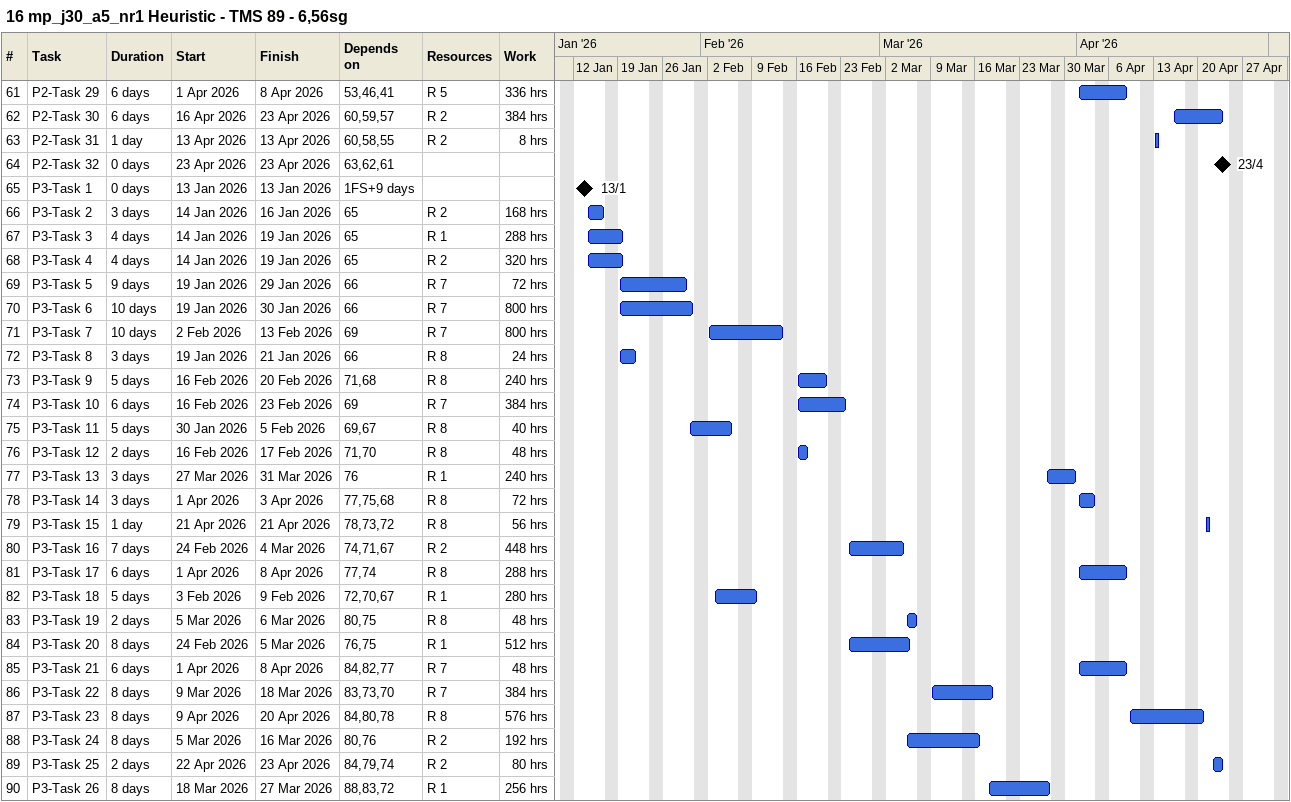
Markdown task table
16 mp_j30_a5_nr1 Heuristic - TMS 89 - 6,56sg

| ID | Task | Duration | Start | Finish | Predecessors | Resources | Work (h) |
|---|---|---|---|---|---|---|---|
| 61 | P2-Task 29 | 6d | 2026-04-01 | 2026-04-08 | 53, 46, 41 | R 5 | 336 |
| 62 | P2-Task 30 | 6d | 2026-04-16 | 2026-04-23 | 60, 59, 57 | R 2 | 384 |
| 63 | P2-Task 31 | 1d | 2026-04-13 | 2026-04-13 | 60, 58, 55 | R 2 | 8 |
| 64 | P2-Task 32 | 0d | 2026-04-23 | 2026-04-23 | 63, 62, 61 |  |  |
| 65 | P3-Task 1 | 0d | 2026-01-13 | 2026-01-13 | 1FS+9d |  |  |
| 66 | P3-Task 2 | 3d | 2026-01-14 | 2026-01-16 | 65 | R 2 | 168 |
| 67 | P3-Task 3 | 4d | 2026-01-14 | 2026-01-19 | 65 | R 1 | 288 |
| 68 | P3-Task 4 | 4d | 2026-01-14 | 2026-01-19 | 65 | R 2 | 320 |
| 69 | P3-Task 5 | 9d | 2026-01-19 | 2026-01-29 | 66 | R 7 | 72 |
| 70 | P3-Task 6 | 10d | 2026-01-19 | 2026-01-30 | 66 | R 7 | 800 |
| 71 | P3-Task 7 | 10d | 2026-02-02 | 2026-02-13 | 69 | R 7 | 800 |
| 72 | P3-Task 8 | 3d | 2026-01-19 | 2026-01-21 | 66 | R 8 | 24 |
| 73 | P3-Task 9 | 5d | 2026-02-16 | 2026-02-20 | 71, 68 | R 8 | 240 |
| 74 | P3-Task 10 | 6d | 2026-02-16 | 2026-02-23 | 69 | R 7 | 384 |
| 75 | P3-Task 11 | 5d | 2026-01-30 | 2026-02-05 | 69, 67 | R 8 | 40 |
| 76 | P3-Task 12 | 2d | 2026-02-16 | 2026-02-17 | 71, 70 | R 8 | 48 |
| 77 | P3-Task 13 | 3d | 2026-03-27 | 2026-03-31 | 76 | R 1 | 240 |
| 78 | P3-Task 14 | 3d | 2026-04-01 | 2026-04-03 | 77, 75, 68 | R 8 | 72 |
| 79 | P3-Task 15 | 1d | 2026-04-21 | 2026-04-21 | 78, 73, 72 | R 8 | 56 |
| 80 | P3-Task 16 | 7d | 2026-02-24 | 2026-03-04 | 74, 71, 67 | R 2 | 448 |
| 81 | P3-Task 17 | 6d | 2026-04-01 | 2026-04-08 | 77, 74 | R 8 | 288 |
| 82 | P3-Task 18 | 5d | 2026-02-03 | 2026-02-09 | 72, 70, 67 | R 1 | 280 |
| 83 | P3-Task 19 | 2d | 2026-03-05 | 2026-03-06 | 80, 75 | R 8 | 48 |
| 84 | P3-Task 20 | 8d | 2026-02-24 | 2026-03-05 | 76, 75 | R 1 | 512 |
| 85 | P3-Task 21 | 6d | 2026-04-01 | 2026-04-08 | 84, 82, 77 | R 7 | 48 |
| 86 | P3-Task 22 | 8d | 2026-03-09 | 2026-03-18 | 83, 73, 70 | R 7 | 384 |
| 87 | P3-Task 23 | 8d | 2026-04-09 | 2026-04-20 | 84, 80, 78 | R 8 | 576 |
| 88 | P3-Task 24 | 8d | 2026-03-05 | 2026-03-16 | 80, 76 | R 2 | 192 |
| 89 | P3-Task 25 | 2d | 2026-04-22 | 2026-04-23 | 84, 79, 74 | R 2 | 80 |
| 90 | P3-Task 26 | 8d | 2026-03-18 | 2026-03-27 | 88, 83, 72 | R 1 | 256 |
